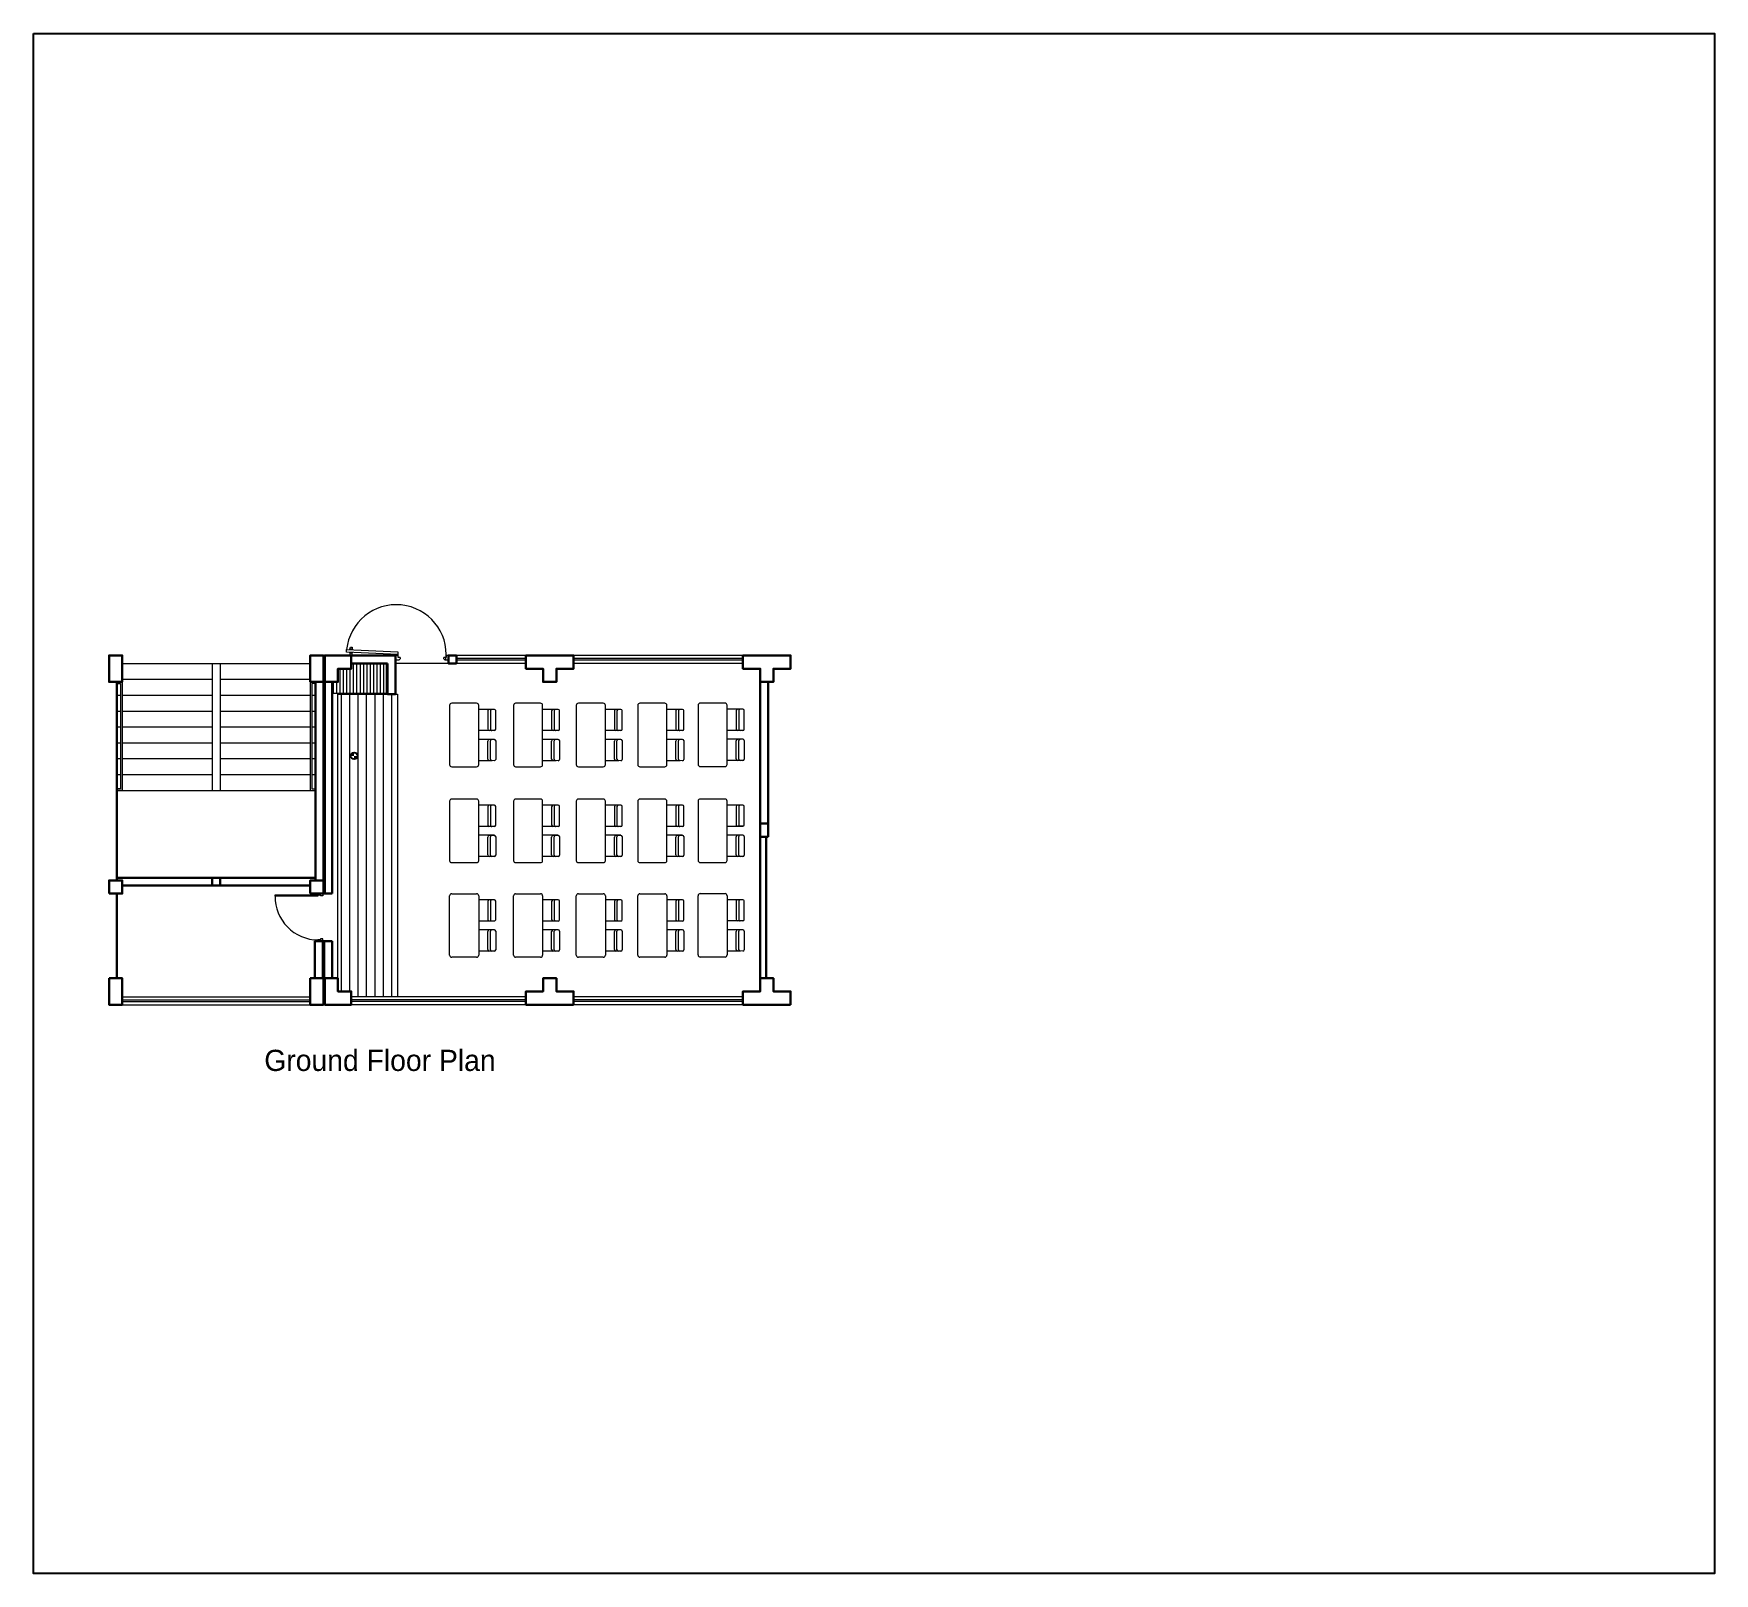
# Paper-space layout 'Projects1200x1100' of a CAD drawing. Header units: inches. Extents: x 55.011 to 55.328, y 90.128 to 90.419.
# The model-space entities are those that its viewports show. They can reach past a viewport. Long polylines and large blocks are cut down to what shows.
import ezdxf

# ---------------------------------------------------------------- set-up
doc = ezdxf.new("R2010")
doc.units = ezdxf.units.IN
doc.header["$MEASUREMENT"] = 0
doc.layers.add('01-Text 1 100', color=250, linetype='Continuous')
doc.layers.add('2', color=252, linetype='Continuous')
doc.layers.add('1', color=251, linetype='Continuous', lineweight=9)
doc.layers.add('WALL 1 100', color=250, linetype='Continuous', lineweight=30)
for name, color, linetype, lineweight, true_color in [('DOOR WINDOW 1 100', 7, 'Continuous', 15, 0x666666), ('FURNITURE F 1 100', 7, 'Continuous', 13, 0x93979a), ('HATCH F 1 100', 7, 'Continuous', 0, 0xc9c9c9)]:
    doc.layers.add(name, color=color, linetype=linetype, lineweight=lineweight, true_color=true_color)
doc.styles.add('SS Projects_100_notes', font='bahnschrift.ttf', dxfattribs={"height": 0.4})

msp = doc.modelspace()

# ---------------------------------------------------------------- hatches: boundary and pattern name
at = {"layer": '2'}
h = msp.add_hatch(color=256, dxfattribs=at)
h.paths.add_polyline_path([(27.208, 12.941, -0.414214), (27.145, 12.877), (27.145, 12.941)])
h.paths.add_polyline_path([(27.145, 12.941), (27.081, 12.941, -0.414214), (27.145, 13.004)])
at = {"layer": 'FURNITURE F 1 100'}
h = msp.add_hatch(dxfattribs=at)
h.set_pattern_fill('ANSI31', color=256, scale=0.02, angle=45, style=0)
h.set_pattern_definition([(90, (-2273.214333, -2432.75607), (0.0635, 0), [])])
h.paths.add_polyline_path([(27.091, 14.688), (27.091, 14.588), (26.866, 14.588), (26.866, 14.339), (26.729, 14.339), (26.729, 14.128), (27.759, 14.128), (27.759, 14.688)])
at = {"layer": 'HATCH F 1 100'}
h = msp.add_hatch(dxfattribs=at)
h.set_pattern_fill('LINE', color=256, scale=0.05, angle=90, style=0)
h.set_pattern_definition([(90, (-2273.06433, -2485.97971), (0.15875, 0), [])])
h.paths.add_polyline_path([(27.779, 14.108), (26.837, 14.108), (26.837, 8.737), (26.866, 8.737), (26.866, 8.488), (27.191, 8.488), (27.191, 8.388), (27.929, 8.388), (27.929, 14.088), (27.779, 14.088)])

# ---------------------------------------------------------------- linework, layer by layer
at = {"layer": '1'}
msp.add_line((28.929, 14.688), (27.929, 14.688), dxfattribs=at)
for points in [[(22.766, 14.338), (22.766, 12.288), (22.666, 12.288)], [(22.666, 14.308), (22.736, 14.308), (22.736, 12.318), (22.666, 12.318)], [(26.316, 14.338), (26.316, 12.288), (26.416, 12.288)], [(26.416, 14.308), (26.346, 14.308), (26.346, 12.318), (26.416, 12.318)]]:
    msp.add_lwpolyline(points, dxfattribs=at)
at = {"layer": '2'}
msp.add_circle((27.145, 12.941), 0.0635, dxfattribs=at)
at = {"layer": 'DOOR WINDOW 1 100'}
for p, q in [((27.003, 14.903), (27.005, 14.948)), ((27.005, 14.948), (27.975, 14.904)), ((27.062, 14.952), (27.063, 14.957)), ((27.115, 14.949), (27.062, 14.952)), ((27.063, 14.957), (27.116, 14.954)), ((27.068, 14.961), (27.069, 14.977)), ((27.112, 14.959), (27.068, 14.961)), ((27.069, 14.977), (27.075, 14.998)), ((27.075, 14.998), (27.108, 14.997)), ((27.108, 14.997), (27.112, 14.975)), ((27.112, 14.975), (27.112, 14.959)), ((27.116, 14.954), (27.115, 14.949)), ((22.766, 14.688), (26.316, 14.688)), ((24.466, 14.688), (24.466, 12.288)), ((24.616, 14.688), (24.616, 12.288)), ((27.973, 14.858), (27.003, 14.903)), ((27.06, 14.895), (27.06, 14.889)), ((27.113, 14.892), (27.06, 14.895)), ((27.06, 14.889), (27.113, 14.887)), ((27.064, 14.885), (27.064, 14.869)), ((27.108, 14.883), (27.064, 14.885)), ((27.064, 14.869), (27.068, 14.847)), ((27.068, 14.847), (27.101, 14.845)), ((27.101, 14.845), (27.107, 14.867)), ((27.107, 14.867), (27.108, 14.883)), ((27.113, 14.887), (27.113, 14.892)), ((27.929, 14.838), (27.929, 14.759)), ((27.929, 14.838), (27.933, 14.838)), ((27.929, 14.759), (27.933, 14.759)), ((27.933, 14.842), (27.976, 14.842)), ((27.933, 14.842), (27.933, 14.838)), ((27.933, 14.759), (27.933, 14.754)), ((27.933, 14.754), (27.999, 14.754)), ((27.975, 14.904), (27.973, 14.858)), ((27.976, 14.802), (27.976, 14.842)), ((28.017, 14.802), (27.976, 14.802)), ((28.017, 14.772), (27.999, 14.754)), ((28.017, 14.802), (28.017, 14.772)), ((28.841, 14.772), (28.841, 14.802)), ((28.884, 14.802), (28.841, 14.802)), ((28.841, 14.772), (28.858, 14.754)), ((28.858, 14.754), (28.924, 14.754)), ((28.884, 14.842), (28.924, 14.842)), ((28.884, 14.842), (28.884, 14.802)), ((28.924, 14.838), (28.924, 14.842)), ((28.924, 14.838), (28.929, 14.838)), ((28.924, 14.754), (28.924, 14.759)), ((28.924, 14.759), (28.929, 14.759)), ((28.929, 14.759), (28.929, 14.838)), ((22.766, 8.328), (26.316, 8.328)), ((22.766, 8.298), (26.316, 8.298)), ((30.392, 8.328), (27.091, 8.328)), ((30.392, 8.298), (27.091, 8.298)), ((34.492, 8.388), (31.291, 8.388)), ((34.492, 8.328), (31.291, 8.328)), ((34.492, 8.298), (31.291, 8.298))]:
    msp.add_line(p, q, dxfattribs=at)
at = {"layer": 'DOOR WINDOW 1 100', "ltscale": 0.025}
for p, q in [((30.392, 14.778), (29.079, 14.778)), ((30.392, 14.748), (29.079, 14.748)), ((34.492, 14.778), (31.292, 14.778)), ((34.492, 14.748), (31.292, 14.748))]:
    msp.add_line(p, q, dxfattribs=at)
at = {"layer": 'DOOR WINDOW 1 100'}
for points in [[(30.392, 14.838), (29.079, 14.838)], [(30.392, 14.688), (29.079, 14.688)], [(34.492, 14.838), (31.292, 14.838)], [(34.492, 14.688), (31.292, 14.688)], [(22.766, 14.388), (24.466, 14.388)], [(24.616, 14.388), (26.316, 14.388)], [(22.666, 14.088), (22.736, 14.088)], [(22.766, 14.088), (24.466, 14.088)], [(24.616, 14.088), (26.316, 14.088)], [(26.346, 14.088), (26.416, 14.088)], [(26.837, 8.737), (26.837, 14.108), (27.779, 14.108)], [(27.929, 14.108), (27.967, 14.108), (27.967, 8.388)], [(22.666, 13.788), (22.736, 13.788)], [(22.766, 13.788), (24.466, 13.788)], [(24.616, 13.788), (26.316, 13.788)], [(26.346, 13.788), (26.416, 13.788)], [(22.666, 13.488), (22.736, 13.488)], [(22.766, 13.488), (24.466, 13.488)], [(24.616, 13.488), (26.316, 13.488)], [(26.346, 13.488), (26.416, 13.488)], [(22.666, 13.188), (22.736, 13.188)], [(22.766, 13.188), (24.466, 13.188)], [(24.616, 13.188), (26.316, 13.188)], [(26.346, 13.188), (26.416, 13.188)], [(22.666, 12.888), (22.736, 12.888)], [(22.766, 12.888), (24.466, 12.888)], [(24.616, 12.888), (26.316, 12.888)], [(26.346, 12.888), (26.416, 12.888)], [(22.666, 12.588), (22.736, 12.588)], [(22.766, 12.588), (24.466, 12.588)], [(24.616, 12.588), (26.316, 12.588)], [(26.346, 12.588), (26.416, 12.588)], [(22.666, 12.288), (26.416, 12.288)], [(26.463, 10.338), (26.463, 10.289), (25.653, 10.289), (25.653, 10.316), (26.508, 10.316)], [(26.553, 10.338), (26.553, 10.293), (26.508, 10.293), (26.508, 10.316)], [(26.553, 9.438), (26.553, 9.483), (26.508, 9.483), (26.508, 9.461), (26.463, 9.461), (26.463, 9.438)], [(22.766, 8.388), (26.316, 8.388)], [(30.392, 8.388), (27.091, 8.388)], [(22.766, 8.238), (26.316, 8.238)], [(30.392, 8.238), (27.091, 8.238)], [(34.492, 8.238), (31.291, 8.238)]]:
    msp.add_lwpolyline(points, dxfattribs=at)
msp.add_circle((27.97, 14.848), 0.006, dxfattribs=at)
for centre, radius, start, end in [((27.943, 14.854), 0.943, 354.2882, 174.2259), ((26.472, 10.28), 0.819, 179.3697, 269.3697)]:
    msp.add_arc(centre, radius, start, end, dxfattribs=at)
at = {"layer": 'FURNITURE F 1 100'}
for p, q in [((27.759, 14.128), (27.759, 14.688)), ((26.729, 14.128), (27.759, 14.128))]:
    msp.add_line(p, q, dxfattribs=at)
at = {"layer": 'FURNITURE F 1 100', "linetype": 'ByBlock'}
for p, q in [((28.95, 13.895), (28.95, 12.775)), ((29.46, 13.935), (28.99, 13.935)), ((29.5, 12.775), (29.5, 13.895)), ((29.753, 13.82), (29.5, 13.82)), ((29.67, 13.789), (29.67, 13.45)), ((29.795, 13.82), (29.7, 13.819)), ((29.72, 13.795), (29.72, 13.444)), ((29.82, 13.442), (29.82, 13.795)), ((30.157, 13.895), (30.157, 12.775)), ((30.667, 13.935), (30.197, 13.935)), ((30.707, 12.775), (30.707, 13.895)), ((30.96, 13.82), (30.707, 13.82)), ((30.877, 13.789), (30.877, 13.45)), ((31.002, 13.82), (30.907, 13.819)), ((30.927, 13.795), (30.927, 13.444)), ((31.027, 13.442), (31.027, 13.795)), ((31.342, 13.895), (31.342, 12.775)), ((31.852, 13.935), (31.382, 13.935)), ((31.892, 12.775), (31.892, 13.895)), ((32.145, 13.82), (31.892, 13.82)), ((32.062, 13.789), (32.062, 13.45)), ((32.187, 13.82), (32.092, 13.819)), ((32.112, 13.795), (32.112, 13.444)), ((32.212, 13.442), (32.212, 13.795)), ((32.504, 13.895), (32.504, 12.775)), ((33.014, 13.935), (32.544, 13.935)), ((33.054, 12.775), (33.054, 13.895)), ((33.307, 13.82), (33.054, 13.82)), ((33.224, 13.789), (33.224, 13.45)), ((33.349, 13.82), (33.253, 13.819)), ((33.274, 13.795), (33.274, 13.444)), ((33.374, 13.442), (33.374, 13.795)), ((33.643, 13.898), (33.643, 12.778)), ((34.153, 13.938), (33.683, 13.938)), ((34.193, 12.778), (34.193, 13.898)), ((34.446, 13.823), (34.193, 13.823)), ((34.363, 13.792), (34.363, 13.453)), ((34.488, 13.823), (34.393, 13.822)), ((34.413, 13.798), (34.413, 13.447)), ((34.513, 13.445), (34.513, 13.798)), ((29.795, 13.419), (29.5, 13.419)), ((29.795, 13.419), (29.7, 13.42)), ((31.003, 13.419), (30.707, 13.419)), ((31.003, 13.419), (30.907, 13.42)), ((32.187, 13.419), (31.892, 13.419)), ((32.187, 13.419), (32.092, 13.42)), ((33.349, 13.419), (33.054, 13.419)), ((33.349, 13.419), (33.253, 13.42)), ((34.488, 13.422), (34.193, 13.422)), ((34.488, 13.422), (34.393, 13.423)), ((29.795, 13.251), (29.5, 13.251)), ((29.67, 12.881), (29.67, 13.22)), ((29.795, 13.251), (29.7, 13.25)), ((29.72, 12.876), (29.72, 13.226)), ((29.82, 13.229), (29.82, 12.875)), ((31.003, 13.251), (30.707, 13.251)), ((30.877, 12.881), (30.877, 13.22)), ((31.003, 13.251), (30.907, 13.25)), ((30.927, 12.876), (30.927, 13.226)), ((31.027, 13.229), (31.027, 12.875)), ((32.187, 13.251), (31.892, 13.251)), ((32.062, 12.881), (32.062, 13.22)), ((32.187, 13.251), (32.092, 13.25)), ((32.112, 12.876), (32.112, 13.226)), ((32.212, 13.229), (32.212, 12.875)), ((33.349, 13.251), (33.054, 13.251)), ((33.224, 12.881), (33.224, 13.22)), ((33.349, 13.251), (33.253, 13.25)), ((33.274, 12.876), (33.274, 13.226)), ((33.374, 13.229), (33.374, 12.875)), ((34.488, 13.254), (34.193, 13.254)), ((34.363, 12.884), (34.363, 13.223)), ((34.488, 13.254), (34.393, 13.253)), ((34.413, 12.878), (34.413, 13.229)), ((34.513, 13.231), (34.513, 12.878)), ((28.99, 12.735), (29.46, 12.735)), ((29.753, 12.85), (29.5, 12.85)), ((29.795, 12.85), (29.7, 12.851)), ((30.197, 12.735), (30.667, 12.735)), ((30.96, 12.85), (30.707, 12.85)), ((31.002, 12.85), (30.907, 12.851)), ((31.382, 12.735), (31.852, 12.735)), ((32.145, 12.85), (31.892, 12.85)), ((32.187, 12.85), (32.092, 12.851)), ((32.544, 12.735), (33.014, 12.735)), ((33.307, 12.85), (33.054, 12.85)), ((33.349, 12.85), (33.253, 12.851)), ((33.683, 12.738), (34.153, 12.738)), ((34.446, 12.853), (34.193, 12.853)), ((34.488, 12.853), (34.393, 12.854)), ((28.95, 12.083), (28.95, 10.963)), ((29.46, 12.123), (28.99, 12.123)), ((29.5, 10.963), (29.5, 12.083)), ((30.157, 12.083), (30.157, 10.963)), ((30.667, 12.123), (30.197, 12.123)), ((30.707, 10.963), (30.707, 12.083)), ((31.342, 12.083), (31.342, 10.963)), ((31.852, 12.123), (31.382, 12.123)), ((31.892, 10.963), (31.892, 12.083)), ((32.504, 12.083), (32.504, 10.963)), ((33.014, 12.123), (32.544, 12.123)), ((33.054, 10.963), (33.054, 12.083)), ((33.643, 12.085), (33.643, 10.965)), ((34.153, 12.125), (33.683, 12.125)), ((34.193, 10.965), (34.193, 12.085)), ((29.753, 12.008), (29.5, 12.008)), ((29.67, 11.976), (29.67, 11.638)), ((29.795, 12.007), (29.7, 12.006)), ((29.72, 11.982), (29.72, 11.632)), ((29.82, 11.629), (29.82, 11.982)), ((30.96, 12.008), (30.707, 12.008)), ((30.877, 11.976), (30.877, 11.638)), ((31.002, 12.007), (30.907, 12.006)), ((30.927, 11.982), (30.927, 11.632)), ((31.027, 11.629), (31.027, 11.982)), ((32.145, 12.008), (31.892, 12.008)), ((32.062, 11.976), (32.062, 11.638)), ((32.187, 12.007), (32.092, 12.006)), ((32.112, 11.982), (32.112, 11.632)), ((32.212, 11.629), (32.212, 11.982)), ((33.307, 12.008), (33.054, 12.008)), ((33.224, 11.976), (33.224, 11.638)), ((33.349, 12.007), (33.253, 12.006)), ((33.274, 11.982), (33.274, 11.632)), ((33.374, 11.629), (33.374, 11.982)), ((34.446, 12.01), (34.193, 12.01)), ((34.363, 11.979), (34.363, 11.64)), ((34.488, 12.01), (34.393, 12.009)), ((34.413, 11.985), (34.413, 11.635)), ((34.513, 11.632), (34.513, 11.985)), ((29.795, 11.607), (29.5, 11.607)), ((29.795, 11.439), (29.5, 11.439)), ((29.795, 11.607), (29.7, 11.608)), ((29.795, 11.438), (29.7, 11.437)), ((31.003, 11.607), (30.707, 11.607)), ((31.003, 11.439), (30.707, 11.439)), ((31.003, 11.607), (30.907, 11.608)), ((31.003, 11.438), (30.907, 11.437)), ((32.187, 11.607), (31.892, 11.607)), ((32.187, 11.439), (31.892, 11.439)), ((32.187, 11.607), (32.092, 11.608)), ((32.187, 11.438), (32.092, 11.437)), ((33.349, 11.607), (33.054, 11.607)), ((33.349, 11.439), (33.054, 11.439)), ((33.349, 11.607), (33.253, 11.608)), ((33.349, 11.438), (33.253, 11.437)), ((34.488, 11.609), (34.193, 11.609)), ((34.488, 11.441), (34.193, 11.441)), ((34.488, 11.61), (34.393, 11.61)), ((34.488, 11.441), (34.393, 11.44)), ((29.67, 11.069), (29.67, 11.407)), ((29.72, 11.063), (29.72, 11.413)), ((29.82, 11.416), (29.82, 11.063)), ((30.877, 11.069), (30.877, 11.407)), ((30.927, 11.063), (30.927, 11.413)), ((31.027, 11.416), (31.027, 11.063)), ((32.062, 11.069), (32.062, 11.407)), ((32.112, 11.063), (32.112, 11.413)), ((32.212, 11.416), (32.212, 11.063)), ((33.224, 11.069), (33.224, 11.407)), ((33.274, 11.063), (33.274, 11.413)), ((33.374, 11.416), (33.374, 11.063)), ((34.363, 11.072), (34.363, 11.41)), ((34.413, 11.066), (34.413, 11.416)), ((34.513, 11.419), (34.513, 11.066)), ((28.99, 10.923), (29.46, 10.923)), ((29.753, 11.038), (29.5, 11.038)), ((29.795, 11.038), (29.7, 11.039)), ((30.197, 10.923), (30.667, 10.923)), ((30.96, 11.038), (30.707, 11.038)), ((31.002, 11.038), (30.907, 11.039)), ((31.382, 10.923), (31.852, 10.923)), ((32.145, 11.038), (31.892, 11.038)), ((32.187, 11.038), (32.092, 11.039)), ((32.544, 10.923), (33.014, 10.923)), ((33.307, 11.038), (33.054, 11.038)), ((33.349, 11.038), (33.253, 11.039)), ((33.683, 10.925), (34.153, 10.925)), ((34.446, 11.04), (34.193, 11.04)), ((34.488, 11.041), (34.393, 11.042)), ((28.95, 9.175), (28.95, 10.295)), ((28.99, 10.335), (29.46, 10.335)), ((29.5, 10.295), (29.5, 9.175)), ((29.753, 10.22), (29.5, 10.22)), ((29.67, 10.189), (29.67, 9.85)), ((29.795, 10.22), (29.7, 10.219)), ((29.72, 10.195), (29.72, 9.844)), ((29.82, 9.842), (29.82, 10.195)), ((30.157, 9.175), (30.157, 10.295)), ((30.197, 10.335), (30.667, 10.335)), ((30.707, 10.295), (30.707, 9.175)), ((30.96, 10.22), (30.707, 10.22)), ((30.877, 10.189), (30.877, 9.85)), ((31.002, 10.22), (30.907, 10.219)), ((30.927, 10.195), (30.927, 9.844)), ((31.027, 9.842), (31.027, 10.195)), ((31.342, 9.175), (31.342, 10.295)), ((31.382, 10.335), (31.852, 10.335)), ((31.892, 10.295), (31.892, 9.175)), ((32.145, 10.22), (31.892, 10.22)), ((32.062, 10.189), (32.062, 9.85)), ((32.187, 10.22), (32.092, 10.219)), ((32.112, 10.195), (32.112, 9.844)), ((32.212, 9.842), (32.212, 10.195)), ((32.504, 9.175), (32.504, 10.295)), ((32.544, 10.335), (33.014, 10.335)), ((33.054, 10.295), (33.054, 9.175)), ((33.307, 10.22), (33.054, 10.22)), ((33.224, 10.189), (33.224, 9.85)), ((33.349, 10.22), (33.253, 10.219)), ((33.274, 10.195), (33.274, 9.844)), ((33.374, 9.842), (33.374, 10.195)), ((33.643, 9.178), (33.643, 10.298)), ((33.683, 10.338), (34.153, 10.338)), ((34.193, 10.298), (34.193, 9.178)), ((34.446, 10.223), (34.193, 10.223)), ((34.363, 10.192), (34.363, 9.853)), ((34.488, 10.223), (34.393, 10.222)), ((34.413, 10.198), (34.413, 9.847)), ((34.513, 9.845), (34.513, 10.198)), ((29.795, 9.819), (29.5, 9.819)), ((29.795, 9.651), (29.5, 9.651)), ((29.67, 9.281), (29.67, 9.62)), ((29.795, 9.819), (29.7, 9.82)), ((29.795, 9.651), (29.7, 9.65)), ((29.72, 9.276), (29.72, 9.626)), ((29.82, 9.629), (29.82, 9.275)), ((31.003, 9.819), (30.707, 9.819)), ((31.003, 9.651), (30.707, 9.651)), ((30.877, 9.281), (30.877, 9.62)), ((31.003, 9.819), (30.907, 9.82)), ((31.003, 9.651), (30.907, 9.65)), ((30.927, 9.276), (30.927, 9.626)), ((31.027, 9.629), (31.027, 9.275)), ((32.187, 9.819), (31.892, 9.819)), ((32.187, 9.651), (31.892, 9.651)), ((32.062, 9.281), (32.062, 9.62)), ((32.187, 9.819), (32.092, 9.82)), ((32.187, 9.651), (32.092, 9.65)), ((32.112, 9.276), (32.112, 9.626)), ((32.212, 9.629), (32.212, 9.275)), ((33.349, 9.819), (33.054, 9.819)), ((33.349, 9.651), (33.054, 9.651)), ((33.224, 9.281), (33.224, 9.62)), ((33.349, 9.819), (33.253, 9.82)), ((33.349, 9.651), (33.253, 9.65)), ((33.274, 9.276), (33.274, 9.626)), ((33.374, 9.629), (33.374, 9.275)), ((34.488, 9.822), (34.193, 9.822)), ((34.488, 9.654), (34.193, 9.654)), ((34.363, 9.284), (34.363, 9.623)), ((34.488, 9.822), (34.393, 9.823)), ((34.488, 9.654), (34.393, 9.653)), ((34.413, 9.278), (34.413, 9.629)), ((34.513, 9.631), (34.513, 9.278)), ((29.753, 9.25), (29.5, 9.25)), ((29.795, 9.25), (29.7, 9.251)), ((30.96, 9.25), (30.707, 9.25)), ((31.002, 9.25), (30.907, 9.251)), ((32.145, 9.25), (31.892, 9.25)), ((32.187, 9.25), (32.092, 9.251)), ((33.307, 9.25), (33.054, 9.25)), ((33.349, 9.25), (33.253, 9.251)), ((34.446, 9.253), (34.193, 9.253)), ((34.488, 9.253), (34.393, 9.254)), ((29.46, 9.135), (28.99, 9.135)), ((30.667, 9.135), (30.197, 9.135)), ((31.852, 9.135), (31.382, 9.135)), ((33.014, 9.135), (32.544, 9.135)), ((34.153, 9.138), (33.683, 9.138))]:
    msp.add_line(p, q, dxfattribs=at)
for centre, radius, start, end in [((28.99, 13.895), 0.04, 90, 180), ((29.46, 13.895), 0.04, 0, 90), ((29.7, 13.789), 0.03, 90.5686, 180), ((29.745, 13.794), 0.025, 90, 180), ((29.795, 13.795), 0.025, 0, 90), ((30.197, 13.895), 0.04, 90, 180), ((30.667, 13.895), 0.04, 0, 90), ((30.907, 13.789), 0.03, 90.5686, 180), ((30.952, 13.794), 0.025, 90, 180), ((31.002, 13.795), 0.025, 0, 90), ((31.382, 13.895), 0.04, 90, 180), ((31.852, 13.895), 0.04, 0, 90), ((32.092, 13.789), 0.03, 90.5686, 180), ((32.137, 13.794), 0.025, 90, 180), ((32.187, 13.795), 0.025, 0, 90), ((32.544, 13.895), 0.04, 90, 180), ((33.014, 13.895), 0.04, 0, 90), ((33.254, 13.789), 0.03, 90.5686, 180), ((33.299, 13.794), 0.025, 90, 180), ((33.349, 13.795), 0.025, 0, 90), ((33.683, 13.898), 0.04, 90, 180), ((34.153, 13.898), 0.04, 0, 90), ((34.393, 13.792), 0.03, 90.5686, 180), ((34.438, 13.797), 0.025, 90, 180), ((34.488, 13.798), 0.025, 0, 90), ((29.7, 13.45), 0.03, 180, 269.4747), ((29.745, 13.445), 0.025, 180.0433, 270.0433), ((29.795, 13.444), 0.025, 270.0433, 0.0433), ((30.907, 13.45), 0.03, 180, 269.4747), ((30.953, 13.445), 0.025, 180.0433, 270.0433), ((31.003, 13.444), 0.025, 270.0433, 0.0433), ((32.092, 13.45), 0.03, 180, 269.4747), ((32.137, 13.445), 0.025, 180.0433, 270.0433), ((32.187, 13.444), 0.025, 270.0433, 0.0433), ((33.254, 13.45), 0.03, 180, 269.4747), ((33.299, 13.445), 0.025, 180.0433, 270.0433), ((33.349, 13.444), 0.025, 270.0433, 0.0433), ((34.393, 13.453), 0.03, 180, 269.4747), ((34.438, 13.448), 0.025, 180.0433, 270.0433), ((34.488, 13.447), 0.025, 270.0433, 0.0433), ((29.7, 13.22), 0.03, 90.5253, 180), ((29.745, 13.226), 0.025, 89.9567, 179.9567), ((29.795, 13.226), 0.025, 359.9567, 89.9567), ((30.907, 13.22), 0.03, 90.5253, 180), ((30.953, 13.226), 0.025, 89.9567, 179.9567), ((31.003, 13.226), 0.025, 359.9567, 89.9567), ((32.092, 13.22), 0.03, 90.5253, 180), ((32.137, 13.226), 0.025, 89.9567, 179.9567), ((32.187, 13.226), 0.025, 359.9567, 89.9567), ((33.254, 13.22), 0.03, 90.5253, 180), ((33.299, 13.226), 0.025, 89.9567, 179.9567), ((33.349, 13.226), 0.025, 359.9567, 89.9567), ((34.393, 13.223), 0.03, 90.5253, 180), ((34.438, 13.228), 0.025, 89.9567, 179.9567), ((34.488, 13.229), 0.025, 359.9567, 89.9567), ((28.99, 12.775), 0.04, 180, 270), ((29.46, 12.775), 0.04, 270, 0), ((29.7, 12.881), 0.03, 180, 269.4314), ((29.745, 12.876), 0.025, 180, 270), ((29.795, 12.875), 0.025, 270, 0), ((30.197, 12.775), 0.04, 180, 270), ((30.667, 12.775), 0.04, 270, 0), ((30.907, 12.881), 0.03, 180, 269.4314), ((30.952, 12.876), 0.025, 180, 270), ((31.002, 12.875), 0.025, 270, 0), ((31.382, 12.775), 0.04, 180, 270), ((31.852, 12.775), 0.04, 270, 0), ((32.092, 12.881), 0.03, 180, 269.4314), ((32.137, 12.876), 0.025, 180, 270), ((32.187, 12.875), 0.025, 270, 0), ((32.544, 12.775), 0.04, 180, 270), ((33.014, 12.775), 0.04, 270, 0), ((33.254, 12.881), 0.03, 180, 269.4314), ((33.299, 12.876), 0.025, 180, 270), ((33.349, 12.875), 0.025, 270, 0), ((33.683, 12.778), 0.04, 180, 270), ((34.153, 12.778), 0.04, 270, 0), ((34.393, 12.884), 0.03, 180, 269.4314), ((34.438, 12.879), 0.025, 180, 270), ((34.488, 12.878), 0.025, 270, 0), ((28.99, 12.083), 0.04, 90, 180), ((29.46, 12.083), 0.04, 0, 90), ((30.197, 12.083), 0.04, 90, 180), ((30.667, 12.083), 0.04, 0, 90), ((31.382, 12.083), 0.04, 90, 180), ((31.852, 12.083), 0.04, 0, 90), ((32.544, 12.083), 0.04, 90, 180), ((33.014, 12.083), 0.04, 0, 90), ((33.683, 12.085), 0.04, 90, 180), ((34.153, 12.085), 0.04, 0, 90), ((29.7, 11.976), 0.03, 90.5686, 180), ((29.745, 11.982), 0.025, 90, 180), ((29.795, 11.982), 0.025, 0, 90), ((30.907, 11.976), 0.03, 90.5686, 180), ((30.952, 11.982), 0.025, 90, 180), ((31.002, 11.982), 0.025, 0, 90), ((32.092, 11.976), 0.03, 90.5686, 180), ((32.137, 11.982), 0.025, 90, 180), ((32.187, 11.982), 0.025, 0, 90), ((33.254, 11.976), 0.03, 90.5686, 180), ((33.299, 11.982), 0.025, 90, 180), ((33.349, 11.982), 0.025, 0, 90), ((34.393, 11.979), 0.03, 90.5686, 180), ((34.438, 11.985), 0.025, 90, 180), ((34.488, 11.985), 0.025, 0, 90), ((29.7, 11.638), 0.03, 180, 269.4747), ((29.7, 11.407), 0.03, 90.5253, 180), ((29.745, 11.632), 0.025, 180.0433, 270.0433), ((29.745, 11.413), 0.025, 89.9567, 179.9567), ((29.795, 11.632), 0.025, 270.0433, 0.0433), ((29.795, 11.413), 0.025, 359.9567, 89.9567), ((30.907, 11.638), 0.03, 180, 269.4747), ((30.907, 11.407), 0.03, 90.5253, 180), ((30.953, 11.632), 0.025, 180.0433, 270.0433), ((30.953, 11.413), 0.025, 89.9567, 179.9567), ((31.003, 11.632), 0.025, 270.0433, 0.0433), ((31.003, 11.413), 0.025, 359.9567, 89.9567), ((32.092, 11.638), 0.03, 180, 269.4747), ((32.092, 11.407), 0.03, 90.5253, 180), ((32.137, 11.632), 0.025, 180.0433, 270.0433), ((32.137, 11.413), 0.025, 89.9567, 179.9567), ((32.187, 11.632), 0.025, 270.0433, 0.0433), ((32.187, 11.413), 0.025, 359.9567, 89.9567), ((33.254, 11.638), 0.03, 180, 269.4747), ((33.254, 11.407), 0.03, 90.5253, 180), ((33.299, 11.632), 0.025, 180.0433, 270.0433), ((33.299, 11.413), 0.025, 89.9567, 179.9567), ((33.349, 11.632), 0.025, 270.0433, 0.0433), ((33.349, 11.413), 0.025, 359.9567, 89.9567), ((34.393, 11.64), 0.03, 180, 269.4747), ((34.393, 11.41), 0.03, 90.5253, 180), ((34.438, 11.635), 0.025, 180.0433, 270.0433), ((34.438, 11.416), 0.025, 89.9567, 179.9567), ((34.488, 11.635), 0.025, 270.0433, 0.0433), ((34.488, 11.416), 0.025, 359.9567, 89.9567), ((28.99, 10.963), 0.04, 180, 270), ((29.46, 10.963), 0.04, 270, 0), ((29.7, 11.069), 0.03, 180, 269.4314), ((29.745, 11.063), 0.025, 180, 270), ((29.795, 11.063), 0.025, 270, 0), ((30.197, 10.963), 0.04, 180, 270), ((30.667, 10.963), 0.04, 270, 0), ((30.907, 11.069), 0.03, 180, 269.4314), ((30.952, 11.063), 0.025, 180, 270), ((31.002, 11.063), 0.025, 270, 0), ((31.382, 10.963), 0.04, 180, 270), ((31.852, 10.963), 0.04, 270, 0), ((32.092, 11.069), 0.03, 180, 269.4314), ((32.137, 11.063), 0.025, 180, 270), ((32.187, 11.063), 0.025, 270, 0), ((32.544, 10.963), 0.04, 180, 270), ((33.014, 10.963), 0.04, 270, 0), ((33.254, 11.069), 0.03, 180, 269.4314), ((33.299, 11.063), 0.025, 180, 270), ((33.349, 11.063), 0.025, 270, 0), ((33.683, 10.965), 0.04, 180, 270), ((34.153, 10.965), 0.04, 270, 0), ((34.393, 11.072), 0.03, 180, 269.4314), ((34.438, 11.066), 0.025, 180, 270), ((34.488, 11.066), 0.025, 270, 0), ((28.99, 10.295), 0.04, 90, 180), ((29.46, 10.295), 0.04, 0, 90), ((29.7, 10.189), 0.03, 90.5686, 180), ((29.745, 10.194), 0.025, 90, 180), ((29.795, 10.195), 0.025, 0, 90), ((30.197, 10.295), 0.04, 90, 180), ((30.667, 10.295), 0.04, 0, 90), ((30.907, 10.189), 0.03, 90.5686, 180), ((30.952, 10.194), 0.025, 90, 180), ((31.002, 10.195), 0.025, 0, 90), ((31.382, 10.295), 0.04, 90, 180), ((31.852, 10.295), 0.04, 0, 90), ((32.092, 10.189), 0.03, 90.5686, 180), ((32.137, 10.194), 0.025, 90, 180), ((32.187, 10.195), 0.025, 0, 90), ((32.544, 10.295), 0.04, 90, 180), ((33.014, 10.295), 0.04, 0, 90), ((33.254, 10.189), 0.03, 90.5686, 180), ((33.299, 10.194), 0.025, 90, 180), ((33.349, 10.195), 0.025, 0, 90), ((33.683, 10.298), 0.04, 90, 180), ((34.153, 10.298), 0.04, 0, 90), ((34.393, 10.192), 0.03, 90.5686, 180), ((34.438, 10.197), 0.025, 90, 180), ((34.488, 10.198), 0.025, 0, 90), ((29.7, 9.85), 0.03, 180, 269.4747), ((29.745, 9.845), 0.025, 180.0433, 270.0433), ((29.795, 9.844), 0.025, 270.0433, 0.0433), ((30.907, 9.85), 0.03, 180, 269.4747), ((30.953, 9.845), 0.025, 180.0433, 270.0433), ((31.003, 9.844), 0.025, 270.0433, 0.0433), ((32.092, 9.85), 0.03, 180, 269.4747), ((32.137, 9.845), 0.025, 180.0433, 270.0433), ((32.187, 9.844), 0.025, 270.0433, 0.0433), ((33.254, 9.85), 0.03, 180, 269.4747), ((33.299, 9.845), 0.025, 180.0433, 270.0433), ((33.349, 9.844), 0.025, 270.0433, 0.0433), ((34.393, 9.853), 0.03, 180, 269.4747), ((34.438, 9.848), 0.025, 180.0433, 270.0433), ((34.488, 9.847), 0.025, 270.0433, 0.0433), ((29.7, 9.62), 0.03, 90.5253, 180), ((29.745, 9.626), 0.025, 89.9567, 179.9567), ((29.795, 9.626), 0.025, 359.9567, 89.9567), ((30.907, 9.62), 0.03, 90.5253, 180), ((30.953, 9.626), 0.025, 89.9567, 179.9567), ((31.003, 9.626), 0.025, 359.9567, 89.9567), ((32.092, 9.62), 0.03, 90.5253, 180), ((32.137, 9.626), 0.025, 89.9567, 179.9567), ((32.187, 9.626), 0.025, 359.9567, 89.9567), ((33.254, 9.62), 0.03, 90.5253, 180), ((33.299, 9.626), 0.025, 89.9567, 179.9567), ((33.349, 9.626), 0.025, 359.9567, 89.9567), ((34.393, 9.623), 0.03, 90.5253, 180), ((34.438, 9.628), 0.025, 89.9567, 179.9567), ((34.488, 9.629), 0.025, 359.9567, 89.9567), ((29.7, 9.281), 0.03, 180, 269.4314), ((29.745, 9.276), 0.025, 180, 270), ((29.795, 9.275), 0.025, 270, 0), ((30.907, 9.281), 0.03, 180, 269.4314), ((30.952, 9.276), 0.025, 180, 270), ((31.002, 9.275), 0.025, 270, 0), ((32.092, 9.281), 0.03, 180, 269.4314), ((32.137, 9.276), 0.025, 180, 270), ((32.187, 9.275), 0.025, 270, 0), ((33.254, 9.281), 0.03, 180, 269.4314), ((33.299, 9.276), 0.025, 180, 270), ((33.349, 9.275), 0.025, 270, 0), ((34.393, 9.284), 0.03, 180, 269.4314), ((34.438, 9.279), 0.025, 180, 270), ((34.488, 9.278), 0.025, 270, 0), ((28.99, 9.175), 0.04, 180, 270), ((29.46, 9.175), 0.04, 270, 0), ((30.197, 9.175), 0.04, 180, 270), ((30.667, 9.175), 0.04, 270, 0), ((31.382, 9.175), 0.04, 180, 270), ((31.852, 9.175), 0.04, 270, 0), ((32.544, 9.175), 0.04, 180, 270), ((33.014, 9.175), 0.04, 270, 0), ((33.683, 9.178), 0.04, 180, 270), ((34.153, 9.178), 0.04, 270, 0)]:
    msp.add_arc(centre, radius, start, end, dxfattribs=at)
at = {"layer": 'WALL 1 100'}
for p, q in [((27.779, 14.108), (27.779, 14.688)), ((27.929, 14.108), (27.929, 14.838)), ((22.666, 10.588), (22.666, 14.338)), ((26.416, 14.338), (26.416, 10.588)), ((26.591, 10.338), (26.591, 14.338)), ((26.729, 10.338), (26.729, 14.338)), ((34.817, 8.563), (34.817, 14.513)), ((34.967, 14.339), (34.967, 11.413)), ((34.929, 8.737), (34.929, 11.413)), ((26.416, 10.638), (22.666, 10.638)), ((26.316, 10.488), (22.766, 10.488)), ((22.666, 8.738), (22.666, 10.338)), ((26.316, 10.338), (26.729, 10.338)), ((26.729, 9.438), (26.403, 9.438)), ((26.579, 8.563), (26.579, 9.438)), ((26.729, 8.738), (26.729, 9.438))]:
    msp.add_line(p, q, dxfattribs=at)
for points in [[(22.766, 14.338), (22.516, 14.338), (22.516, 14.838), (22.766, 14.838), (22.766, 14.338)], [(26.316, 14.338), (26.566, 14.338), (26.566, 14.838), (26.316, 14.838), (26.316, 14.338)], [(26.566, 10.338), (26.566, 14.788)], [(27.091, 14.838), (26.591, 14.838), (26.591, 14.338), (26.841, 14.338), (26.841, 14.588), (27.091, 14.588), (27.091, 14.838)], [(27.929, 14.838), (27.054, 14.838)], [(27.779, 14.688), (27.091, 14.688)], [(29.079, 14.688), (28.929, 14.688), (28.929, 14.838), (29.079, 14.838), (29.079, 14.688)], [(30.392, 14.838), (31.292, 14.838), (31.292, 14.588), (30.966, 14.588), (30.966, 14.339), (30.717, 14.339), (30.717, 14.588), (30.392, 14.588), (30.392, 14.838)], [(34.492, 14.838), (35.392, 14.838), (35.392, 14.588), (35.066, 14.588), (35.066, 14.339), (34.817, 14.339), (34.817, 14.588), (34.492, 14.588), (34.492, 14.838)], [(27.929, 14.108), (27.779, 14.108)], [(34.817, 11.663), (34.967, 11.663)], [(34.967, 11.413), (34.817, 11.413)], [(22.516, 10.338), (22.766, 10.338), (22.766, 10.588), (22.516, 10.588), (22.516, 10.338)], [(24.466, 10.638), (24.466, 10.488)], [(24.616, 10.488), (24.616, 10.638)], [(26.566, 10.588), (26.316, 10.588), (26.316, 10.338)], [(26.403, 8.738), (26.403, 9.438)], [(26.553, 9.438), (26.553, 8.738)], [(22.516, 8.738), (22.766, 8.738), (22.766, 8.238), (22.516, 8.238), (22.516, 8.738)], [(26.316, 8.738), (26.566, 8.738), (26.566, 8.238), (26.316, 8.238), (26.316, 8.738)], [(26.591, 8.738), (26.591, 8.238), (27.091, 8.238), (27.091, 8.488), (26.841, 8.488), (26.841, 8.738), (26.591, 8.738)], [(31.291, 8.238), (30.392, 8.238), (30.392, 8.488), (30.717, 8.488), (30.717, 8.737), (30.966, 8.737), (30.966, 8.488), (31.291, 8.488), (31.291, 8.238)], [(35.391, 8.238), (34.492, 8.238), (34.492, 8.488), (34.817, 8.488), (34.817, 8.737), (35.066, 8.737), (35.066, 8.488), (35.391, 8.488), (35.391, 8.238)]]:
    msp.add_lwpolyline(points, dxfattribs=at)

# ---------------------------------------------------------------- texts
at = {"layer": '01-Text 1 100', "insert": (25.449, 7.386), "char_height": 0.4, "attachment_point": 1, "style": 'SS Projects_100_notes'}
msp.add_mtext_dynamic_manual_height_columns('Ground Floor Plan', width=372.45027, gutter_width=450, heights=[0], dxfattribs=at)

psp = doc.layouts.new('Projects1200x1100')

# ---------------------------------------------------------------- linework, layer by layer
at = {"layer": 'DEFPOINTS'}
psp.add_lwpolyline([(55.01091, 90.41859), (55.32841, 90.41859), (55.32841, 90.12759), (55.01091, 90.12759)], close=True, dxfattribs=at)

# ---------------------------------------------------------------- viewports
psp.add_viewport(center=(55.16966, 90.27309), size=(0.3175, 0.291), view_center_point=(36.96716, 12.04096), view_height=29.1, dxfattribs=at)

doc.saveas('drawing.dxf')
